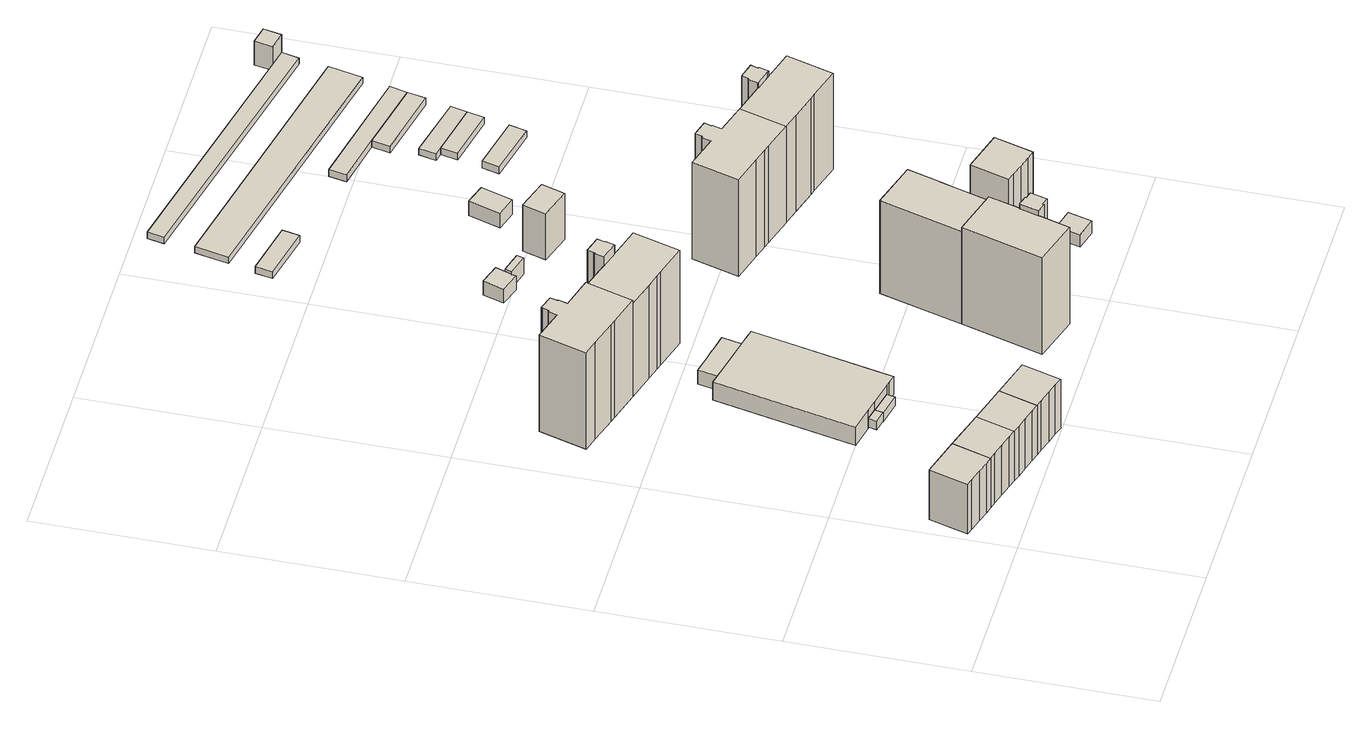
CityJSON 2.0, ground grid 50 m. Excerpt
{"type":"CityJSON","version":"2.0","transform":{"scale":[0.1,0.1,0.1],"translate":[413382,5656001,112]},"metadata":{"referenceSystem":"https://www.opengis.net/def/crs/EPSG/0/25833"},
"CityObjects":{
"building1":{"type":"Building","attributes":{"Dachtyp_tdc":"tdcPolyFlatRoof","Gemeindeschluessel":14612000,"Dachneigung":0,"QualitaetDacherkennung":54,"Geometrietyp2DReferenz":"3000","measuredHeight":16.89,"function":"31001_9998","roofType":"1000"},"geometry":[{"type":"Solid","lod":"1","boundaries":[[[[0,1,2,3,4,5,6]],[[7,8,9,10,11,12,13]],[[6,8,7,0]],[[5,9,8,6]],[[4,10,9,5]],[[3,11,10,4]],[[2,12,11,3]],[[1,13,12,2]],[[0,7,13,1]]]]}]},
"building2":{"type":"Building","attributes":{"Dachtyp_tdc":"tdcPolyFlatRoof","Gemeindeschluessel":14612000,"Dachneigung":0,"QualitaetDacherkennung":55,"Geometrietyp2DReferenz":"3000","measuredHeight":16.81,"function":"31001_9998","roofType":"1000"},"geometry":[{"type":"Solid","lod":"1","boundaries":[[[[14,15,3,2,16,17,18]],[[19,20,21,22,23,24,25]],[[18,20,19,14]],[[17,21,20,18]],[[16,22,21,17]],[[2,23,22,16]],[[3,24,23,2]],[[15,25,24,3]],[[14,19,25,15]]]]}]},
"building3":{"type":"Building","attributes":{"Dachtyp_tdc":"tdcPolyFlatRoof","Gemeindeschluessel":14612000,"Dachneigung":0,"QualitaetDacherkennung":55,"Geometrietyp2DReferenz":"3000","measuredHeight":16.8,"function":"31001_9998","roofType":"1000"},"geometry":[{"type":"Solid","lod":"1","boundaries":[[[[14,26,27,28,29,30,15]],[[19,25,31,32,33,34,35]],[[15,25,19,14]],[[30,31,25,15]],[[29,32,31,30]],[[28,33,32,29]],[[27,34,33,28]],[[26,35,34,27]],[[14,19,35,26]]]]}]},
"building4":{"type":"Building","attributes":{"Dachtyp_tdc":"tdcPolyFlatRoof","Gemeindeschluessel":14612000,"Dachneigung":0,"QualitaetDacherkennung":52,"Geometrietyp2DReferenz":"3000","measuredHeight":16.75,"function":"31001_9998","roofType":"1000"},"geometry":[{"type":"Solid","lod":"1","boundaries":[[[[36,37,38,39,30,29,40]],[[41,42,32,31,43,44,45]],[[40,42,41,36]],[[29,32,42,40]],[[30,31,32,29]],[[39,43,31,30]],[[38,44,43,39]],[[37,45,44,38]],[[36,41,45,37]]]]}]},
"building5":{"type":"Building","attributes":{"Dachtyp_tdc":"tdcPolyFlatRoof","Gemeindeschluessel":14612000,"Dachneigung":3.87,"QualitaetDacherkennung":75,"Geometrietyp2DReferenz":"3000","measuredHeight":3,"function":"31001_2000","roofType":"2100"},"geometry":[{"type":"Solid","lod":"1","boundaries":[[[[46,47,48,49]],[[50,51,52,53]],[[49,51,50,46]],[[48,52,51,49]],[[47,53,52,48]],[[46,50,53,47]]]]}]},
"building6":{"type":"Building","attributes":{"Dachtyp_tdc":"tdcPolyFlatRoof","Gemeindeschluessel":14612000,"Dachneigung":3.12,"QualitaetDacherkennung":75,"Geometrietyp2DReferenz":"3000","measuredHeight":3,"function":"31001_2000","roofType":"2100"},"geometry":[{"type":"Solid","lod":"1","boundaries":[[[[54,55,56,57,58]],[[59,60,61,62,63]],[[58,60,59,54]],[[57,61,60,58]],[[56,62,61,57]],[[55,63,62,56]],[[54,59,63,55]]]]}]},
"building7":{"type":"Building","attributes":{"Dachtyp_tdc":"tdcFreeFormRoof","Gemeindeschluessel":14612000,"Dachneigung":16.18,"QualitaetDacherkennung":19,"Geometrietyp2DReferenz":"3000","measuredHeight":34.44,"function":"31001_9998","roofType":"5000"},"geometry":[{"type":"Solid","lod":"1","boundaries":[[[[64,65,66,67,68,69,70,71,72,73,74,75,76,77,78,79,80]],[[81,82,83,84,85,86,87,88,89,90,91,92,93,94,95,96,97]],[[80,82,81,64]],[[79,83,82,80]],[[78,84,83,79]],[[77,85,84,78]],[[76,86,85,77]],[[75,87,86,76]],[[74,88,87,75]],[[73,89,88,74]],[[72,90,89,73]],[[71,91,90,72]],[[70,92,91,71]],[[69,93,92,70]],[[68,94,93,69]],[[67,95,94,68]],[[66,96,95,67]],[[65,97,96,66]],[[64,81,97,65]]]]}]},
"building8":{"type":"Building","attributes":{"Dachtyp_tdc":"tdcPolyFlatRoof","Gemeindeschluessel":14612000,"Dachneigung":0,"QualitaetDacherkennung":37,"Geometrietyp2DReferenz":"3000","measuredHeight":6.15,"function":"31001_2000","roofType":"1000"},"geometry":[{"type":"Solid","lod":"1","boundaries":[[[[98,99,100,101,102,103,104,105,106,107,108,109,110,111,112]],[[113,114,115,116,117,118,119,120,121,122,123,124,125,126,127]],[[112,114,113,98]],[[111,115,114,112]],[[110,116,115,111]],[[109,117,116,110]],[[108,118,117,109]],[[107,119,118,108]],[[106,120,119,107]],[[105,121,120,106]],[[104,122,121,105]],[[103,123,122,104]],[[102,124,123,103]],[[101,125,124,102]],[[100,126,125,101]],[[99,127,126,100]],[[98,113,127,99]]]]}]},
"building9":{"type":"Building","attributes":{"Dachtyp_tdc":"tdcPolyFlatRoof","Gemeindeschluessel":14612000,"Dachneigung":0,"QualitaetDacherkennung":49,"Geometrietyp2DReferenz":"3000","measuredHeight":4.81,"function":"31001_2000","roofType":"1000"},"geometry":[{"type":"Solid","lod":"1","boundaries":[[[[128,129,130,131,132,133,134,135,136]],[[137,138,139,140,141,142,143,144,145]],[[136,138,137,128]],[[135,139,138,136]],[[134,140,139,135]],[[133,141,140,134]],[[132,142,141,133]],[[131,143,142,132]],[[130,144,143,131]],[[129,145,144,130]],[[128,137,145,129]]]]}]},
"building10":{"type":"Building","attributes":{"Gemeindeschluessel":14612000,"Geometrietyp2DReferenz":"3000","function":"31001_9998","roofType":"9999"},"children":["building10-1","building10-2"]},
"building10-1":{"type":"BuildingPart","attributes":{"Dachtyp_tdc":"tdcPolyFlatRoof","Dachneigung":10.95,"QualitaetDacherkennung":52,"Geometrietyp2DReferenz":"3000","measuredHeight":35.21,"roofType":"2100"},"parents":["building10"],"geometry":[{"type":"Solid","lod":"1","boundaries":[[[[146,147,148,149,150,151,152,153,154,155]],[[156,157,158,159,160,161,162,163,164,165]],[[155,156,165,146]],[[154,157,156,155]],[[153,158,157,154]],[[152,159,158,153]],[[151,160,159,152]],[[150,161,160,151]],[[149,162,161,150]],[[148,163,162,149]],[[147,164,163,148]],[[146,165,164,147]]]]}]},
"building10-2":{"type":"BuildingPart","attributes":{"Dachtyp_tdc":"tdcPolyFlatRoof","Dachneigung":0,"QualitaetDacherkennung":62,"Geometrietyp2DReferenz":"3000","measuredHeight":31.56,"roofType":"1000"},"parents":["building10"],"geometry":[{"type":"Solid","lod":"1","boundaries":[[[[166,167,168,169,170,171,172,173,174]],[[81,165,164,175,176,177,178,179,82]],[[174,165,81,166]],[[173,164,165,174]],[[172,175,164,173]],[[171,176,175,172]],[[170,177,176,171]],[[169,178,177,170]],[[168,179,178,169]],[[167,82,179,168]],[[166,81,82,167]]]]}]},
"building11":{"type":"Building","attributes":{"Gemeindeschluessel":14612000,"Geometrietyp2DReferenz":"3000","function":"31001_9998","roofType":"9999"},"children":["building11-1","building11-2"]},
"building11-1":{"type":"BuildingPart","attributes":{"Dachtyp_tdc":"tdcPolyFlatRoof","Dachneigung":0,"QualitaetDacherkennung":18,"Geometrietyp2DReferenz":"3000","measuredHeight":34.44,"roofType":"1000"},"parents":["building11"],"geometry":[{"type":"Solid","lod":"1","boundaries":[[[[180,181,182,183,184,185,186,187,188]],[[189,190,191,192,193,194,195,196,197]],[[188,190,189,180]],[[187,191,190,188]],[[186,192,191,187]],[[185,193,192,186]],[[184,194,193,185]],[[183,195,194,184]],[[182,196,195,183]],[[181,197,196,182]],[[180,189,197,181]]]]}]},
"building11-2":{"type":"BuildingPart","attributes":{"Dachtyp_tdc":"tdcHipAndGableRoof","Dachneigung":14.4,"QualitaetDacherkennung":18,"Geometrietyp2DReferenz":"3000","measuredHeight":34.47,"roofType":"5000"},"parents":["building11"],"geometry":[{"type":"Solid","lod":"1","boundaries":[[[[198,199,200,201,202,203,204,205]],[[193,206,192,207,208,209,210,194]],[[205,206,193,198]],[[204,192,206,205]],[[203,207,192,204]],[[202,208,207,203]],[[201,209,208,202]],[[200,210,209,201]],[[199,194,210,200]],[[198,193,194,199]]]]}]},
"building12":{"type":"Building","attributes":{"Gemeindeschluessel":14612000,"Geometrietyp2DReferenz":"3000","function":"31001_9998","roofType":"9999"},"children":["building12-1","building12-2"]},
"building12-1":{"type":"BuildingPart","attributes":{"Dachtyp_tdc":"tdcPolyFlatRoof","Dachneigung":0,"QualitaetDacherkennung":56,"Geometrietyp2DReferenz":"3000","measuredHeight":31.62,"roofType":"1000"},"parents":["building12"],"geometry":[{"type":"Solid","lod":"1","boundaries":[[[[211,212,213,214,215,216,217]],[[218,219,220,221,222,223,224]],[[217,219,218,211]],[[216,220,219,217]],[[215,221,220,216]],[[214,222,221,215]],[[213,223,222,214]],[[212,224,223,213]],[[211,218,224,212]]]]}]},
"building12-2":{"type":"BuildingPart","attributes":{"Dachtyp_tdc":"tdcPolyFlatRoof","Dachneigung":5.3,"QualitaetDacherkennung":26,"Geometrietyp2DReferenz":"3000","measuredHeight":3.89,"roofType":"2100"},"parents":["building12"],"geometry":[{"type":"Solid","lod":"1","boundaries":[[[[225,226,227,228,229,230,231,232,233]],[[220,234,235,236,237,238,239,222,221]],[[233,234,220,225]],[[232,235,234,233]],[[231,236,235,232]],[[230,237,236,231]],[[229,238,237,230]],[[228,239,238,229]],[[227,222,239,228]],[[226,221,222,227]],[[225,220,221,226]]]]}]},
"building13":{"type":"Building","attributes":{"Gemeindeschluessel":14612000,"Geometrietyp2DReferenz":"3000","function":"31001_9998","roofType":"9999"},"children":["building13-1","building13-2"]},
"building13-1":{"type":"BuildingPart","attributes":{"Dachtyp_tdc":"tdcHipAndGableRoof","Dachneigung":68.72,"QualitaetDacherkennung":7,"Geometrietyp2DReferenz":"3000","measuredHeight":8.96,"roofType":"5000"},"parents":["building13"],"geometry":[{"type":"Solid","lod":"1","boundaries":[[[[240,241,242,243,244,245]],[[246,247,248,249,250,251]],[[245,247,246,240]],[[244,248,247,245]],[[243,249,248,244]],[[242,250,249,243]],[[241,251,250,242]],[[240,246,251,241]]]]}]},
"building13-2":{"type":"BuildingPart","attributes":{"Dachtyp_tdc":"tdcGableRoof","Dachneigung":67.3,"QualitaetDacherkennung":6,"Geometrietyp2DReferenz":"3000","measuredHeight":9.16,"roofType":"3100"},"parents":["building13"],"geometry":[{"type":"Solid","lod":"1","boundaries":[[[[252,253,254,255]],[[256,257,249,248]],[[255,257,256,252]],[[254,249,257,255]],[[253,248,249,254]],[[252,256,248,253]]]]}]},
"building14":{"type":"Building","attributes":{"Dachtyp_tdc":"tdcPolyFlatRoof","Gemeindeschluessel":14612000,"Dachneigung":0,"QualitaetDacherkennung":75,"Geometrietyp2DReferenz":"3000","measuredHeight":4.19,"function":"31001_9998","roofType":"1000"},"geometry":[{"type":"Solid","lod":"1","boundaries":[[[[258,259,260,261]],[[262,263,264,265]],[[261,263,262,258]],[[260,264,263,261]],[[259,265,264,260]],[[258,262,265,259]]]]}]},
"building15":{"type":"Building","attributes":{"Dachtyp_tdc":"tdcPolyFlatRoof","Gemeindeschluessel":14612000,"Dachneigung":2.93,"QualitaetDacherkennung":51,"Geometrietyp2DReferenz":"3000","measuredHeight":2.42,"function":"31001_9998","roofType":"2100"},"geometry":[{"type":"Solid","lod":"1","boundaries":[[[[266,267,268,269]],[[270,271,272,273]],[[269,271,270,266]],[[268,272,271,269]],[[267,273,272,268]],[[266,270,273,267]]]]}]},
"building16":{"type":"Building","attributes":{"Dachtyp_tdc":"tdcFreeFormRoof","Gemeindeschluessel":14612000,"Dachneigung":14.75,"QualitaetDacherkennung":19,"Geometrietyp2DReferenz":"3000","measuredHeight":34.49,"function":"31001_9998","roofType":"5000"},"geometry":[{"type":"Solid","lod":"1","boundaries":[[[[274,275,276,277,278,279,280,281,282,283,284,285,286,287,288,289,290]],[[291,292,293,294,295,296,297,298,299,300,301,302,303,304,305,306,307]],[[290,292,291,274]],[[289,293,292,290]],[[288,294,293,289]],[[287,295,294,288]],[[286,296,295,287]],[[285,297,296,286]],[[284,298,297,285]],[[283,299,298,284]],[[282,300,299,283]],[[281,301,300,282]],[[280,302,301,281]],[[279,303,302,280]],[[278,304,303,279]],[[277,305,304,278]],[[276,306,305,277]],[[275,307,306,276]],[[274,291,307,275]]]]}]},
"building17":{"type":"Building","attributes":{"Dachtyp_tdc":"tdcFreeFormRoof","Gemeindeschluessel":14612000,"Dachneigung":56.95,"QualitaetDacherkennung":1,"Geometrietyp2DReferenz":"3000","measuredHeight":18.32,"function":"31001_9998","roofType":"5000"},"geometry":[{"type":"Solid","lod":"1","boundaries":[[[[308,309,310,311]],[[312,313,314,315]],[[311,313,312,308]],[[310,314,313,311]],[[309,315,314,310]],[[308,312,315,309]]]]}]},
"building18":{"type":"Building","attributes":{"Dachtyp_tdc":"tdcPolyFlatRoof","Gemeindeschluessel":14612000,"Dachneigung":0,"QualitaetDacherkennung":53,"Geometrietyp2DReferenz":"3000","measuredHeight":16.72,"function":"31001_9998","roofType":"1000"},"geometry":[{"type":"Solid","lod":"1","boundaries":[[[[316,317,318,319,320,321,322]],[[323,324,325,326,327,328,329]],[[322,324,323,316]],[[321,325,324,322]],[[320,326,325,321]],[[319,327,326,320]],[[318,328,327,319]],[[317,329,328,318]],[[316,323,329,317]]]]}]},
"building19":{"type":"Building","attributes":{"Dachtyp_tdc":"tdcHipAndGableRoof","Gemeindeschluessel":14612000,"Dachneigung":43.24,"QualitaetDacherkennung":10,"Geometrietyp2DReferenz":"3000","measuredHeight":7.53,"function":"31001_9998","roofType":"5000"},"geometry":[{"type":"Solid","lod":"1","boundaries":[[[[330,331,332,333]],[[334,335,336,337]],[[333,335,334,330]],[[332,336,335,333]],[[331,337,336,332]],[[330,334,337,331]]]]}]},
"building20":{"type":"Building","attributes":{"Gemeindeschluessel":14612000,"Geometrietyp2DReferenz":"3000","function":"31001_9998","roofType":"9999"},"children":["building20-1","building20-2"]},
"building20-1":{"type":"BuildingPart","attributes":{"Dachtyp_tdc":"tdcHipAndGableRoof","Dachneigung":14.51,"QualitaetDacherkennung":18,"Geometrietyp2DReferenz":"3000","measuredHeight":34.36,"roofType":"5000"},"parents":["building20"],"geometry":[{"type":"Solid","lod":"1","boundaries":[[[[338,339,340,341,342,343,344,345,346,347]],[[348,349,350,351,352,353,354,355,356,357]],[[347,348,357,338]],[[346,349,348,347]],[[345,350,349,346]],[[344,351,350,345]],[[343,352,351,344]],[[342,353,352,343]],[[341,354,353,342]],[[340,355,354,341]],[[339,356,355,340]],[[338,357,356,339]]]]}]},
"building20-2":{"type":"BuildingPart","attributes":{"Dachtyp_tdc":"tdcFreeFormRoof","Dachneigung":12.23,"QualitaetDacherkennung":31,"Geometrietyp2DReferenz":"3000","measuredHeight":34.77,"roofType":"5000"},"parents":["building20"],"geometry":[{"type":"Solid","lod":"1","boundaries":[[[[358,359,360,361,362,363,364,365,366,367,368,369]],[[370,371,372,373,374,375,376,377,349,378,379,357]],[[369,371,370,358]],[[368,372,371,369]],[[367,373,372,368]],[[366,374,373,367]],[[365,375,374,366]],[[364,376,375,365]],[[363,377,376,364]],[[362,349,377,363]],[[361,378,349,362]],[[360,379,378,361]],[[359,357,379,360]],[[358,370,357,359]]]]}]},
"building21":{"type":"Building","attributes":{"Dachtyp_tdc":"tdcPolyFlatRoof","Gemeindeschluessel":14612000,"Dachneigung":0,"QualitaetDacherkennung":91,"Geometrietyp2DReferenz":"3000","measuredHeight":2.16,"function":"31001_2463","roofType":"1000"},"geometry":[{"type":"Solid","lod":"1","boundaries":[[[[380,381,382,383]],[[384,385,386,387]],[[383,385,384,380]],[[382,386,385,383]],[[381,387,386,382]],[[380,384,387,381]]]]}]},
"building22":{"type":"Building","attributes":{"Dachtyp_tdc":"tdcPolyFlatRoof","Gemeindeschluessel":14612000,"Dachneigung":0,"QualitaetDacherkennung":57,"Geometrietyp2DReferenz":"3000","measuredHeight":2.26,"function":"31001_2463","roofType":"1000"},"geometry":[{"type":"Solid","lod":"1","boundaries":[[[[388,389,390,391]],[[392,393,394,395]],[[391,393,392,388]],[[390,394,393,391]],[[389,395,394,390]],[[388,392,395,389]]]]}]},
"building23":{"type":"Building","attributes":{"Gemeindeschluessel":14612000,"Geometrietyp2DReferenz":"3000","function":"31001_2463","roofType":"9999"},"children":["building23-1","building23-2"]},
"building23-1":{"type":"BuildingPart","attributes":{"Dachtyp_tdc":"tdcPolyFlatRoof","Dachneigung":2.69,"QualitaetDacherkennung":82,"Geometrietyp2DReferenz":"3000","measuredHeight":2.29,"roofType":"2100"},"parents":["building23"],"geometry":[{"type":"Solid","lod":"1","boundaries":[[[[396,397,398,399,400]],[[401,402,403,404,405]],[[400,402,401,396]],[[399,403,402,400]],[[398,404,403,399]],[[397,405,404,398]],[[396,401,405,397]]]]}]},
"building23-2":{"type":"BuildingPart","attributes":{"Dachtyp_tdc":"tdcFreeFormRoof","Dachneigung":19.28,"QualitaetDacherkennung":5,"Geometrietyp2DReferenz":"3000","measuredHeight":8.58,"roofType":"5000"},"parents":["building23"],"geometry":[{"type":"Solid","lod":"1","boundaries":[[[[406,407,408,409]],[[405,410,411,401]],[[409,410,405,406]],[[408,411,410,409]],[[407,401,411,408]],[[406,405,401,407]]]]}]},
"building24":{"type":"Building","attributes":{"Dachtyp_tdc":"tdcPolyFlatRoof","Gemeindeschluessel":14612000,"Dachneigung":2.64,"QualitaetDacherkennung":83,"Geometrietyp2DReferenz":"3000","measuredHeight":2.38,"function":"31001_2463","roofType":"2100"},"geometry":[{"type":"Solid","lod":"1","boundaries":[[[[412,413,414,415]],[[416,417,418,419]],[[415,417,416,412]],[[414,418,417,415]],[[413,419,418,414]],[[412,416,419,413]]]]}]},
"building25":{"type":"Building","attributes":{"Dachtyp_tdc":"tdcPolyFlatRoof","Gemeindeschluessel":14612000,"Dachneigung":2.85,"QualitaetDacherkennung":83,"Geometrietyp2DReferenz":"3000","measuredHeight":2.39,"function":"31001_2463","roofType":"2100"},"geometry":[{"type":"Solid","lod":"1","boundaries":[[[[420,415,414,421,422]],[[423,424,425,418,417]],[[422,424,423,420]],[[421,425,424,422]],[[414,418,425,421]],[[415,417,418,414]],[[420,423,417,415]]]]}]},
"building26":{"type":"Building","attributes":{"Dachtyp_tdc":"tdcPolyFlatRoof","Gemeindeschluessel":14612000,"Dachneigung":2.96,"QualitaetDacherkennung":70,"Geometrietyp2DReferenz":"3000","measuredHeight":2.42,"function":"31001_2463","roofType":"2100"},"geometry":[{"type":"Solid","lod":"1","boundaries":[[[[426,427,428,429,430]],[[431,432,433,434,435]],[[430,432,431,426]],[[429,433,432,430]],[[428,434,433,429]],[[427,435,434,428]],[[426,431,435,427]]]]}]},
"building27":{"type":"Building","attributes":{"Dachtyp_tdc":"tdcPolyFlatRoof","Gemeindeschluessel":14612000,"Dachneigung":2.89,"QualitaetDacherkennung":86,"Geometrietyp2DReferenz":"3000","measuredHeight":2.44,"function":"31001_2463","roofType":"2100"},"geometry":[{"type":"Solid","lod":"1","boundaries":[[[[428,427,436,437]],[[434,438,439,435]],[[437,438,434,428]],[[436,439,438,437]],[[427,435,439,436]],[[428,434,435,427]]]]}]}
},
"vertices":[
[65,118,184],[101,107,184],[122,101,184],[155,211,184],[41,244,184],[9,134,184],[29,128,184],[65,118,15],[29,128,15],[9,134,15],[41,244,15],[155,211,15],[122,101,15],[101,107,15],
[240,67,184],[272,176,184],[143,95,184],[178,85,184],[215,74,184],[240,67,16],[215,74,16],[178,85,16],[143,95,16],[122,101,16],[155,211,16],[272,176,16],
[261,60,184],[293,51,184],[328,41,184],[352,34,184],[385,143,184],[385,143,16],[352,34,16],[328,41,16],[293,51,16],[261,60,16],
[410,17,184],[443,8,184],[467,0,184],[499,110,184],[373,28,184],[410,17,16],[373,28,16],[499,110,16],[467,0,16],[443,8,16],
[396,475,42],[359,483,42],[354,459,42],[391,451,42],[396,475,13],[391,451,13],[354,459,13],[359,483,13],
[391,451,40],[460,436,40],[461,440,40],[465,460,40],[396,475,40],[391,451,11],[396,475,11],[465,460,11],[461,440,11],[460,436,11],
[384,1237,330],[292,1263,330],[300,1289,330],[297,1290,330],[303,1312,330],[260,1325,330],[259,1321,330],[254,1305,330],[254,1303,330],[250,1304,330],[243,1278,330],[155,1304,330],[115,1170,330],[160,1157,330],[237,1134,330],[254,1129,330],[344,1103,330],[384,1237,2],[344,1103,2],[254,1129,2],[237,1134,2],[160,1157,2],[115,1170,2],[155,1304,2],[243,1278,2],[250,1304,2],[254,1303,2],[254,1305,2],[259,1321,2],[260,1325,2],[303,1312,2],[297,1290,2],[300,1289,2],[292,1263,2],
[465,460,69],[480,457,69],[505,451,69],[506,457,69],[514,496,69],[570,751,69],[580,796,69],[591,850,69],[567,855,69],[552,859,69],[414,889,69],[374,898,69],[287,498,69],[359,483,69],[396,475,69],[465,460,8],[396,475,8],[359,483,8],[287,498,8],[374,898,8],[414,889,8],[552,859,8],[567,855,8],[591,850,8],[580,796,8],[570,751,8],[514,496,8],[506,457,8],[505,451,8],[480,457,8],
[414,889,54],[552,859,54],[555,869,54],[566,921,54],[515,932,54],[508,934,54],[484,939,54],[477,940,54],[428,951,54],[414,889,6],[428,951,6],[477,940,6],[484,939,6],[508,934,6],[515,932,6],[566,921,6],[555,869,6],[552,859,6],
[470,1211,349],[524,1195,349],[531,1222,349],[529,1222,349],[535,1244,349],[487,1258,349],[486,1255,349],[481,1239,349],[480,1236,349],[478,1237,349],[478,1237,2],[480,1236,2],[481,1239,2],[486,1255,2],[487,1258,2],[535,1244,2],[529,1222,2],[531,1222,2],[524,1195,2],[470,1211,2],
[384,1237,318],[344,1103,318],[425,1079,318],[465,1068,318],[482,1063,318],[577,1035,318],[616,1168,318],[524,1195,318],[470,1211,318],[616,1168,2],[577,1035,2],[482,1063,2],[465,1068,2],[425,1079,2],
[959,155,352],[972,203,352],[951,209,352],[951,212,352],[925,220,352],[924,220,352],[908,166,352],[936,158,352],[937,162,352],[959,155,8],[937,162,8],[936,158,8],[908,166,8],[924,220,8],[925,220,8],[951,212,8],[951,209,8],[972,203,8],
[924,220,336],[925,220,336],[950,308,336],[816,347,336],[748,117,336],[882,77,336],[908,166,336],[917,193,336],[917,193,8],[882,77,8],[748,117,8],[816,347,8],[950,308,8],
[884,580,323],[816,347,323],[950,308,323],[976,395,323],[992,450,323],[993,450,323],[1019,540,323],[884,580,7],[1019,540,7],[993,450,7],[992,450,7],[976,395,7],[950,308,7],[816,347,7],
[993,450,44],[992,450,44],[976,395,44],[1003,388,44],[1004,391,44],[1026,385,44],[1040,433,44],[1019,439,44],[1019,442,44],[1019,442,7],[1019,439,7],[1040,433,7],[1026,385,7],[1004,391,7],[1003,388,7],
[642,1572,49],[623,1512,49],[681,1493,49],[685,1506,49],[692,1526,49],[701,1553,49],[642,1572,2],[701,1553,2],[692,1526,2],[685,1506,2],[681,1493,2],[623,1512,2],
[752,1509,57],[692,1526,57],[685,1506,57],[746,1490,57],[752,1509,2],[746,1490,2],
[1176,121,55],[1236,105,55],[1254,172,55],[1194,188,55],[1176,121,13],[1194,188,13],[1254,172,13],[1236,105,13],
[575,2112,26],[730,2079,26],[740,2128,26],[585,2161,26],[575,2112,3],[585,2161,3],[740,2128,3],[730,2079,3],
[1013,907,331],[1101,881,331],[1140,1014,331],[1052,1040,331],[1060,1067,331],[1057,1068,331],[1064,1089,331],[1018,1102,331],[1017,1100,331],[1012,1083,331],[1011,1081,331],[1008,1082,331],[1000,1055,331],[906,1083,331],[867,950,331],[954,925,331],[996,912,331],[1013,907,3],[996,912,3],[954,925,3],[867,950,3],[906,1083,3],[1000,1055,3],[1008,1082,3],[1011,1081,3],[1012,1083,3],[1017,1100,3],[1018,1102,3],[1064,1089,3],[1057,1068,3],[1060,1067,3],[1052,1040,3],[1140,1014,3],[1101,881,3],
[904,1420,158],[925,1486,158],[835,1514,158],[815,1448,158],[904,1420,1],[815,1448,1],[835,1514,1],[925,1486,1],
[1262,300,179],[1299,289,179],[1324,282,179],[1356,392,179],[1236,427,179],[1204,317,179],[1228,310,179],[1262,300,12],[1228,310,12],[1204,317,12],[1236,427,12],[1356,392,12],[1324,282,12],[1299,289,12],
[935,1681,53],[907,1591,53],[966,1573,53],[994,1662,53],[935,1681,3],[994,1662,3],[966,1573,3],[907,1591,3],
[1230,988,330],[1140,1014,330],[1101,881,330],[1150,867,330],[1224,845,330],[1241,841,330],[1333,813,330],[1372,946,330],[1283,972,330],[1259,979,330],[1259,979,4],[1283,972,4],[1372,946,4],[1333,813,4],[1241,841,4],[1224,845,4],[1150,867,4],[1101,881,4],[1140,1014,4],[1230,988,4],
[1238,1015,348],[1230,988,348],[1233,986,348],[1279,973,348],[1283,972,348],[1291,1000,348],[1287,1000,348],[1294,1022,348],[1248,1035,348],[1247,1033,348],[1242,1016,348],[1241,1014,348],[1238,1015,4],[1241,1014,4],[1242,1016,4],[1247,1033,4],[1248,1035,4],[1294,1022,4],[1287,1000,4],[1291,1000,4],[1279,973,4],[1233,986,4],
[1373,2069,26],[1394,2165,26],[624,2331,26],[603,2236,26],[1373,2069,5],[603,2236,5],[624,2331,5],[1394,2165,5],
[1266,1609,28],[1278,1658,28],[1123,1692,28],[1111,1643,28],[1266,1609,5],[1111,1643,5],[1123,1692,5],[1278,1658,5],
[1419,2295,26],[1367,2306,26],[650,2463,26],[640,2415,26],[1408,2246,26],[1419,2295,5],[1408,2246,5],[640,2415,5],[650,2463,5],[1367,2306,5],
[1367,2306,86],[1419,2295,86],[1430,2346,86],[1378,2357,86],[1378,2357,5],[1430,2346,5],
[1139,1760,27],[1293,1727,27],[1304,1775,27],[1149,1808,27],[1139,1760,5],[1149,1808,5],[1304,1775,5],[1293,1727,5],
[1123,1813,27],[1315,1822,27],[1135,1862,27],[1123,1813,5],[1135,1862,5],[1315,1822,5],
[989,2018,27],[1137,1987,27],[1342,1943,27],[1354,1993,27],[999,2067,27],[989,2018,4],[999,2067,4],[1354,1993,4],[1342,1943,4],[1137,1987,4],
[1125,1936,27],[1331,1891,27],[1331,1891,4],[1125,1936,4]
]}
